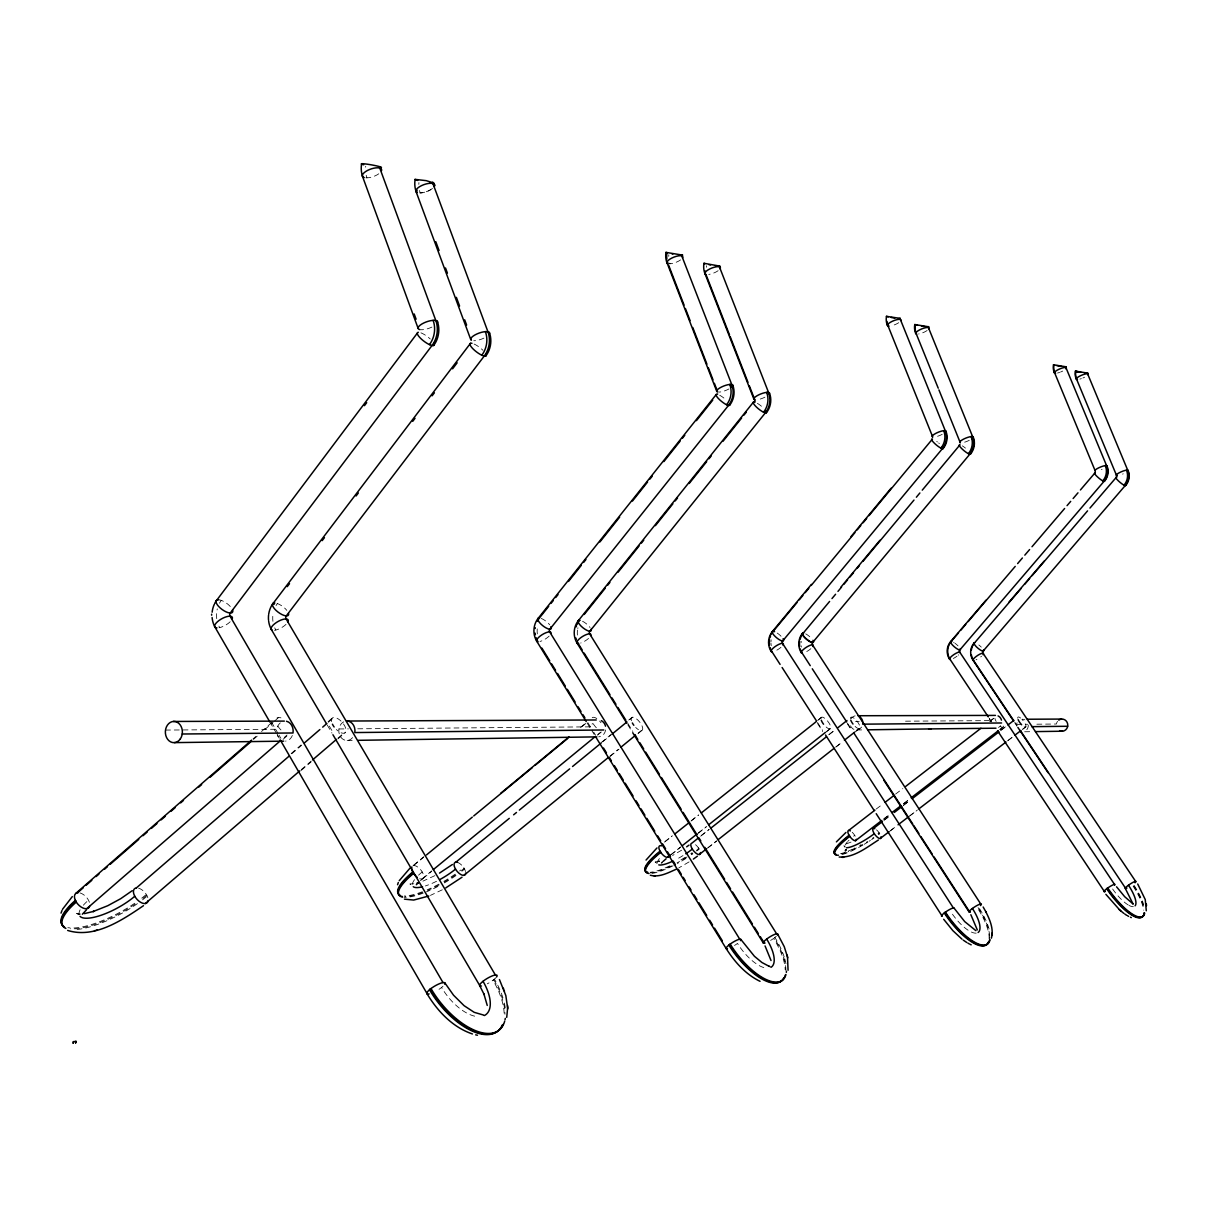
<?xml version="1.0" encoding="UTF-8"?>
<svg xmlns="http://www.w3.org/2000/svg" width="1207" height="1207" viewBox="0 0 1207 1207"><rect width="100%" height="100%" fill="white"/><g stroke="black" fill="none" stroke-linecap="round" stroke-linejoin="round"><path stroke-width="0.75" stroke-dasharray="5 3.75" d="M253.063 738.865L255.884 736.421M261.497 731.517L271.334 722.948M253.44 739.453L257.649 735.787M264.65 729.677L273.069 722.359M274.472 721.137L278.666 717.471M284.249 737.447L287.055 735.003M283.041 739.363L288.745 734.429M291.159 753.53L301.101 744.945M328.078 721.665L332.332 717.984M291.777 753.802L301.614 745.322M328.319 722.284L333.932 717.426M301.252 769.613L311.134 761.134M337.915 738.126L343.557 733.283M301.192 770.443L311.119 761.934M338.051 738.805L345.142 732.724M420.443 880.703L422.737 878.741M413.79 864.966L423.929 856.593M580.612 727.308L586.406 722.525M413.609 865.57L423.627 857.302M581.985 726.644L586.255 723.114M421.786 879.088L431.85 870.82M597.797 734.49L600.648 732.151M423.053 878.47L431.744 871.348M597.465 735.199L601.78 731.653M601.312 742.516L611.406 734.233M628.711 720.051L631.593 717.697M602.61 741.867L611.195 734.822M629.813 719.568L632.679 717.23M504.134 1013.156A58.509 28.968 51.8 0 0 492.999 980.28L494.448 979.118A58.524 28.938 51.8 0 1 503.892 1001.146M609.656 756.412L618.271 749.381M638.367 732.966L641.234 730.627M610.244 756.306L618.995 749.17M637.945 733.705L642.32 730.144M665.042 841.52L672.329 835.727M691.294 820.654L698.581 814.861M664.529 842.154L671.892 836.3M691.038 821.107L698.385 815.253M817.637 720.534L821.967 717.094M818.24 719.825L821.167 717.501M670.473 855.009L680.808 846.831M698.506 832.83L705.899 826.991M826.886 731.231L829.782 728.937M826.176 732.015L830.582 728.515M671.379 854.511L680.235 847.495M697.948 833.494L706.789 826.493M701.327 835.47L708.645 829.692M828.636 734.822L834.49 730.19M700.663 836.21L709.354 829.33M829.435 734.399L835.289 729.782M707.981 847.676L716.702 840.796M835.606 747.133L841.475 742.516M856.125 730.974L859.052 728.666M707.528 848.219L716.415 841.219M836.195 746.877L842.094 742.214M855.386 731.744L859.822 728.259M785.893 970.564A49.306 20.353 52.9 0 0 774.26 937.945L774.879 937.447A49.261 20.323 52.9 0 1 784.354 957.392M876.252 809.007L882.272 804.481M895.579 794.07L902.821 788.624M989.71 721.484L994.1 718.105M990.525 720.76L993.497 718.482M883.237 819.312L889.091 814.816M903.726 803.545L909.671 798.959M999.698 729.647L1002.64 727.383M1000.241 729.315L1003.213 727.006M884.625 819.809L890.479 815.283M903.681 805.114L909.535 800.603M884.203 818.678L888.639 815.268M903.439 803.907L909.354 799.351M1001.388 729.918L1005.869 726.478M883.946 820.413L889.876 815.841M903.243 805.552L909.188 800.98M1000.543 730.673L1006.487 726.101M890.615 830.552L896.575 825.98M909.972 815.691L917.411 809.988M1007.468 740.887L1011.934 737.462M1022.359 729.466L1025.331 727.187M1008.237 740.389L1012.643 736.994M1022.948 729.073L1025.89 726.81M889.77 831.261L895.73 826.704M909.127 816.43L916.581 810.727M681.638 850.196L672.525 855.491M689.091 861.904L678.832 867.878M442.32 889.785L430.431 895.383M434.912 875.633L422.903 881.14M851.056 842.079L844.583 844.553M659.475 861.104C655.371 861.285 655.552 862.96 655.205 862.039L656.336 861.934L655.069 861.979M413.82 883.78L409.867 883.962L412.266 885.41M79.179 914.091L80.643 914.046M856.623 729.979L864.061 729.873M347.163 740.479L354.617 740.374M1024.668 731.774L1031.879 731.668M338.941 728.953L348.355 728.877M357.755 728.802L591.204 726.84A8.449 7.333 89.9 0 1 592.501 723.4M1016.626 724.381L1027.67 724.275M1036.858 724.2L1056.427 724.019A6.08 5.718 87.8 0 1 1057.694 721.183M855.552 721.514L859.248 721.484M905.537 721.183L989.861 720.624A6.412 5.96 88.5 0 1 990.902 718.014M165.51 730.069L276.871 729.254A10.048 8.238 -89.6 0 1 280.326 722.827M78.485 913.955L77.52 913.835L78.953 914.619M655.205 862.039L656.94 863.307M843.829 845.775L845.111 847.178M878.651 834.625A35.591 7.574 -32.7 0 0 879.752 833.796L879.073 832.739A35.591 7.589 -32.7 0 1 877.972 833.569M1015.087 722.691L1017.154 725.814M1014.725 722.706L1016.807 725.829M989.318 718.421L991.385 721.53M989.197 718.829L991.279 721.967M696.771 851.026A40.359 9.686 -31.9 0 0 699.23 849.14L698.491 847.933A40.359 9.701 -31.9 0 1 696.032 849.834M847.752 723.597L851.81 729.858M847.223 723.657L851.297 729.948M817.471 722.45L822.525 730.295M817.637 723.642L822.691 731.487M461.859 871.243A46.817 12.764 -30.6 0 0 464.589 869.085L463.775 867.697A46.817 12.794 -30.6 0 1 459.626 870.941M627.851 723.446L632.83 731.442M627.761 724.728L631.744 731.14M587.839 722.616L592.728 730.537M593.708 732.136L595.654 735.304M587.236 723.174L594.161 734.414M142.547 899.849A56.201 17.441 -28.4 0 0 147.209 896.047L146.319 894.417A56.201 17.471 -28.4 0 1 139.982 899.487M329.33 726.131L333.132 732.634M327.263 725.045L331.985 733.117M271.484 722.103L278.063 733.479M278.998 735.093L280.884 738.352M269.84 721.922L276.433 733.328M277.384 734.957L279.27 738.216M292.35 735.47A10.048 8.238 -89.6 0 1 285.531 741.128M278.138 736.768A10.048 8.238 -89.6 0 1 277.172 734.429M352.595 737.628A9.731 8.087 -89.7 0 1 339.469 734.656A9.731 8.087 -89.7 0 1 346.575 721.032M605.627 729.963A8.449 7.333 89.9 0 1 598.702 736.843M861.587 727.082A7.121 6.473 89.2 0 1 850.12 724.713M851.131 718.648A7.121 6.473 89.2 0 1 856.08 715.736M1000.528 725.603A6.412 5.96 88.5 0 1 998.521 727.459M1016.55 726.01A6.291 5.869 88.2 0 1 1017.109 722.812M1024.909 719.855A6.291 5.869 88.2 0 0 1021.922 719.266A6.307 1.916 52.2 0 1 1025.965 725.89A6.307 1.916 52.2 0 1 1023.068 726.086M1028.258 725.06A6.291 5.869 88.2 0 1 1024.366 731.472M493.754 979.692A58.585 28.983 51.8 0 1 504.948 1014.272M496.002 977.64A10.124 2.384 -30.9 0 1 487.281 983.826M474.668 1016.173A38.202 18.89 51.8 0 1 441.596 987.462M442.984 986.255A10.456 2.52 -30.6 0 1 436.104 991.083M504.36 1003.032A58.524 28.938 51.8 0 1 505.507 1010.289M146.801 895.232A56.261 17.471 -28.4 0 1 142.124 899.049M135.199 904.073A56.261 17.471 -28.4 0 1 70.519 928.787M137.417 903.636A56.201 17.441 -28.4 0 1 73.567 929.677M138.609 888.186A9.415 5.22 48.1 0 1 148.129 899.004M79.058 914.378A36.678 11.391 -28.4 0 1 80.13 909.791M83.358 905.22A36.678 11.391 -28.4 0 1 88.473 900.166M80.009 892.924A9.686 5.507 47.4 0 1 89.801 904.043M134.716 903.258A56.201 17.471 -28.4 0 1 71.349 928.002M70.112 927.927A56.201 17.471 -28.4 0 1 67.833 927.64M331.548 721.59A9.762 4.602 48.6 0 1 338.594 719.131A9.762 4.602 48.6 0 1 345.956 731.276A9.762 4.602 48.6 0 1 336.361 729.541M280.944 729.933A10.048 4.858 48.2 0 1 276.946 724.456M276.961 718.044A10.048 4.858 48.2 0 1 280.959 717.878M474.14 344.055A10.033 2.731 37.4 0 1 482.951 350.286M277.172 603.47A9.701 3.651 36.5 0 1 286.828 610.365M419.493 190.495A21.605 17.849 -76.8 0 0 420.247 192.954A9.852 3.742 -19.8 0 0 432.378 188.548M418.829 184.384A21.605 17.849 -76.8 0 1 418.935 182.589M432.498 188.443A9.852 3.742 -19.7 0 1 419.342 192.954M275.845 630.039A20.972 17.17 -87.1 0 1 274.728 627.851M272.933 621.318A20.972 17.17 -87.1 0 1 273.295 612.688M276.041 605.597A20.972 17.17 -87.1 0 1 277.414 603.56M286.014 624.366A9.716 3.546 -29.6 0 1 274.457 630.295M483.901 338.126A9.973 3.274 -19.9 0 1 473.793 340.751M420.956 332.845A10.365 2.882 37.1 0 1 430.235 338.956M218.633 599.773A10.003 3.847 36 0 1 231.035 607.393M366.958 177.836A22.239 18.18 -77 0 1 366.204 175.317M365.615 167.185A22.239 18.18 -77 0 1 365.721 166.264M378.772 173.808A10.154 3.968 -19.4 0 1 364.861 177.716M219.704 627.61A21.56 17.471 -87.1 0 1 218.92 626.131M216.732 618.648A21.56 17.471 -87.1 0 1 217.305 608.901M219.493 603.213A21.56 17.471 -87.1 0 1 221.303 600.377M230.175 621.771A10.018 3.742 -29.2 0 1 218.95 627.776M431.895 327.097A10.275 3.455 -19.5 0 1 420.624 329.722M719.719 395.277A8.6 2.052 38.7 0 1 725.86 399.728M541.189 618.437A8.358 2.761 38.4 0 1 549.743 624.819M670.036 263.79A18.663 16.144 -75.3 0 1 669.779 263.096M668.738 256.367A18.663 16.144 -75.3 0 1 668.814 254.813M680.597 259.897A8.509 2.806 -21.4 0 1 669.327 263.805M537.341 633.901A18.18 15.616 -87.1 0 1 537.643 626.418M549.155 636.089A8.358 2.686 -31.5 0 1 540.012 641.475M728.968 388.941A8.6 2.429 -21.3 0 1 719.01 392.094M734.505 945.473A8.66 1.78 -32 0 0 737.492 943.406A32.151 13.277 52.9 0 0 765.223 967.939M776.312 936.194A8.449 1.69 -32.2 0 1 774.26 937.945M770.594 940.419A8.449 1.69 -32.2 0 0 773.596 938.427A49.246 20.338 52.9 0 1 785.199 969.779M784.822 958.946A49.261 20.323 52.9 0 1 786.119 964.815M464.212 868.391A46.862 12.794 -30.6 0 1 461.481 870.549M455.582 874.864A46.862 12.794 -30.6 0 1 444.267 882.061M439.212 884.882A46.862 12.794 -30.6 0 1 427.55 890.525M422.767 892.456A46.862 12.794 -30.6 0 1 404.783 896.665M455.974 875.558A46.817 12.764 -30.6 0 1 442.984 883.705M437.945 886.451A46.817 12.764 -30.6 0 1 426.358 891.882M423.189 893.135A46.817 12.764 -30.6 0 1 404.315 897.314M457.544 862.371A7.981 3.772 50.7 0 1 465.54 871.575M413.035 865.706A8.177 3.953 50.4 0 1 422.631 872.676A8.177 3.953 50.4 0 1 419.689 878.756M436.542 881.276A30.552 8.343 -30.6 0 1 425.347 885.953M412.341 884.143A30.552 8.343 -30.6 0 1 414.846 879.254M418.542 875.196A30.552 8.343 -30.6 0 1 422.224 871.937M455.16 874.17A46.817 12.794 -30.6 0 1 443.859 881.351M438.82 884.173A46.817 12.794 -30.6 0 1 427.157 889.815M422.39 891.747A46.817 12.794 -30.6 0 1 404.405 895.941M631.412 720.745A8.238 3.289 50.7 0 1 636.195 718.663A8.238 3.289 50.7 0 1 642.743 728.922A8.238 3.289 50.7 0 1 635.697 727.459M596.333 727.73A8.434 3.455 50.5 0 1 592.909 723.114M592.215 717.727A8.434 3.455 50.5 0 1 600.995 722.706M757.377 403.349A8.389 1.946 38.9 0 1 762.658 407.287M582.559 621.273A8.162 2.625 38.6 0 1 590.057 627.519M706.563 267.26A18.226 15.857 -75 0 1 706.638 265.751M718.135 270.7A8.313 2.67 -21.6 0 1 708.75 274.427M577.399 635.078A17.758 15.359 -87.1 0 1 577.64 629.224M577.791 628.5A17.758 15.359 -87.1 0 1 577.957 627.791M588.563 638.397A8.162 2.565 -31.8 0 1 580.688 643.044M764.906 397.194A8.389 2.323 -21.5 0 1 757.181 399.743M978.062 907.604A42.622 15.057 53.3 0 1 989.725 936.496M989.74 937.462A42.622 15.057 53.3 0 1 989.71 938.382M989.106 938.774A42.577 15.042 53.3 0 0 977.474 908.026A7.287 1.267 -32.9 0 1 976.191 908.916M976.207 933.132A27.791 9.822 53.3 0 1 951.735 913.156M979.541 908.645A42.577 15.027 53.3 0 1 989.74 931.774M698.868 848.536A40.389 9.701 -31.9 0 1 696.424 850.422M692.531 853.258A40.389 9.701 -31.9 0 1 691.173 854.194M687.039 856.94A40.389 9.701 -31.9 0 1 677.067 862.884M671.394 865.826A40.389 9.701 -31.9 0 1 649.985 872.933M692.878 853.847A40.359 9.686 -31.9 0 1 691.536 854.782M685.998 858.433A40.359 9.686 -31.9 0 1 677.429 863.473M673.174 865.721A40.359 9.686 -31.9 0 1 650.392 873.506M695.549 844.689A6.955 2.852 51.9 0 1 700.166 851.297M682.981 855.597A26.343 6.337 -31.9 0 1 675.829 859.656M657.212 862.975A26.343 6.337 -31.9 0 1 661.059 856.744M692.139 852.655A40.359 9.701 -31.9 0 1 690.796 853.59M685.259 857.226A40.359 9.701 -31.9 0 1 678.123 861.481M669.659 865.887A40.359 9.701 -31.9 0 1 650.407 872.254M850.377 718.527A7.136 2.474 51.7 0 1 855.25 719.266A7.136 2.474 51.7 0 1 860.018 727.625A7.136 2.474 51.7 0 1 854.601 725.92M820.926 718.587A7.287 2.565 51.6 0 1 825.98 719.342A7.287 2.565 51.6 0 1 830.808 727.866A7.287 2.565 51.6 0 1 825.196 726.131M962.326 445.866A7.242 1.463 39.7 0 1 965.479 448.114M805.703 633.856A7.061 1.976 39.8 0 1 811.481 638.412M927.127 330.507A7.212 1.992 -22.5 0 1 918.587 333.992M801.357 647.088A15.389 13.85 -87.2 0 1 801.176 645.82M801.131 642.637A15.389 13.85 -87.2 0 1 801.267 641.37M810.878 648.687A7.061 1.931 -32.9 0 1 803.711 652.851M969.281 440.314A7.272 1.72 -22.2 0 1 964.121 442.335M777.187 633.056A7.212 2.067 39.6 0 1 781.578 636.813M898.717 322.707A7.363 2.067 -22.4 0 1 891.369 325.799M771.258 645.67A15.706 14.062 -87.2 0 1 770.971 643.075M770.971 641.777A15.706 14.062 -87.2 0 1 771.167 639.831M780.959 647.314A7.212 2.007 -32.8 0 1 775.603 650.784M942.184 434.354A7.423 1.795 -22.1 0 1 935.063 436.934M936.738 441.445A7.393 1.524 39.6 0 1 937.401 441.943M938.714 442.999A7.393 1.524 39.6 0 1 939.348 443.557M953.636 642.396A6.352 1.599 40.3 0 1 954.073 642.667M954.963 643.271A6.352 1.599 40.3 0 1 958.026 645.866M1062.688 371.077A6.503 1.599 -22.8 0 1 1060.515 372.058M1059.61 372.405A6.503 1.599 -22.8 0 1 1057.543 373.023M958.63 654.828A6.352 1.554 -33.5 0 1 958.252 655.16M956.985 656.186A6.352 1.554 -33.5 0 1 953.319 658.479M1102.082 469.327A6.548 1.373 -22.5 0 1 1101.403 469.629M1133.675 885.847A37.553 11.572 53.4 0 1 1143.708 907.061M1133.147 886.225A37.508 11.572 53.4 0 1 1143.663 910.153M1133.343 906.668A24.487 7.544 53.4 0 1 1129.103 905.461M1128.243 904.978A24.487 7.544 53.4 0 1 1112.628 889.001M1134.173 885.47A37.523 11.557 53.4 0 1 1143.663 904.662M879.42 833.268A35.622 7.589 -32.7 0 1 878.319 834.097M873.687 837.447A35.622 7.589 -32.7 0 1 872.495 838.277M867.561 841.505A35.622 7.589 -32.7 0 1 866.324 842.29M862.567 844.538A35.622 7.589 -32.7 0 1 860.063 845.956M856.397 847.948A35.622 7.589 -32.7 0 1 848.385 851.704M846.318 852.534A35.622 7.589 -32.7 0 1 840.147 854.39M874.019 837.975A35.591 7.574 -32.7 0 1 871.605 839.619M870.383 840.434A35.591 7.574 -32.7 0 1 869.146 841.234M867.908 842.033A35.591 7.574 -32.7 0 1 864.152 844.327M862.899 845.066A35.591 7.574 -32.7 0 1 840.51 854.903M876.508 829.858A6.156 2.218 52.5 0 1 880.325 834.867M852.172 832.272A6.261 2.308 52.4 0 1 855.854 837.537M844.93 846.922A23.235 4.949 -32.7 0 1 844.885 845.835M845.247 844.87A23.235 4.949 -32.7 0 1 847.555 841.747M848.234 841.023A23.235 4.949 -32.7 0 1 848.974 840.268M853.636 836.195A23.235 4.949 -32.7 0 1 854.707 835.35M860.983 844.719A35.591 7.589 -32.7 0 1 859.731 845.413M854.858 848.008A35.591 7.589 -32.7 0 1 853.681 848.596M852.504 849.17A35.591 7.589 -32.7 0 1 848.068 851.161M845.006 852.338A35.591 7.589 -32.7 0 1 840.6 853.681M1017.727 718.24A6.307 1.916 52.2 0 1 1020.624 718.059M1003.304 726.056A6.412 1.992 52.1 0 1 1000.301 726.267M996.182 721.424A6.412 1.992 52.1 0 1 994.885 718.286M978.832 644.976A6.246 1.539 40.4 0 1 980.491 646.364M980.884 646.726A6.246 1.539 40.4 0 1 981.276 647.118M1084.595 377.203A6.382 1.539 -23 0 1 1082.92 378.002M1081.381 378.606A6.382 1.539 -23 0 1 1079.888 379.089M981.517 656.246A6.246 1.509 -33.6 0 1 980.703 656.925M976.931 659.354A6.246 1.509 -33.6 0 1 976.025 659.807M1123.234 473.823A6.427 1.328 -22.6 0 1 1122.555 474.11M659.384 861.149L657.513 861.647L659.384 861.149M79.058 914.106L76.69 913.443L79.058 914.106"/><path stroke-width="1.5" d="M991.369 938.186C993.98 928.998 989.785 919.568 985.681 911.481M507.679 1007.423L506.729 1017.38M211.632 615.193L211.632 614.182M992.063 935.138L992.139 934.143M992.154 933.886L992.214 932.905M915.675 333.464A15.782 14.243 -72.8 0 1 914.755 324.547L928.922 326.825L927.685 326.856M75.634 1042.622L75.966 1041.249L75.754 1042.652M75.754 1041.928L75.709 1042.939M73.205 1043.27L73.461 1041.581L73.28 1043.301M788.065 970.262L787.492 956.668M1146.288 910.787L1145.262 899.592L1137.703 883.977M397.556 884.716L398.325 882.483M61.029 913.111L62.025 910.425M667.003 262.93A18.709 16.159 -75.3 0 1 665.977 252.384L682.709 255.13L678.636 254.933M62.492 909.309L72.314 896.59M646.047 860.048L656.985 847.933M399.245 880.672L409.958 868.195M846.288 849.456L845.353 850.965L845.76 849.698M216.068 601.101L417.305 333.162M364.454 405.658L366.702 402.67M273.235 603.244L470.489 343.301M287.251 586.647L289.514 583.675M322.194 540.63L324.442 537.658M356.08 495.986L358.343 492.999M412.749 421.318L415.027 418.316M432.106 395.821L434.384 392.818M452.595 368.814L457.151 362.809M538.231 618.256L716.339 394.387M548.702 606.306L539.393 618.014A8.358 2.761 38.4 0 0 539.423 622.42A8.358 2.761 38.4 0 0 548.023 628.817A8.358 2.761 38.4 0 0 550.935 626.629M551.026 603.379L553.349 600.467M555.688 597.54L558.011 594.613M568.482 581.457L581.276 565.374M583.6 562.447L585.923 559.52M599.894 541.973L619.659 517.124M632.453 501.056L647.571 482.046M649.894 479.119L652.233 476.207M663.865 461.587L680.144 441.113M682.468 438.186L684.791 435.274M696.424 420.655L712.718 400.181M836.391 841.883L845.941 832.438M753.455 402.097L578.44 620.549M584.218 614.469L605.22 588.247M607.559 585.335L609.897 582.423M618.059 572.224L639.076 546.017M641.4 543.105L643.738 540.193M655.386 525.649L672.872 503.817M675.211 500.92L677.534 498.008M689.197 483.464L706.668 461.647M709.007 458.735L711.33 455.824M722.978 441.294L741.611 418.029M743.95 415.117L746.273 412.221M772.389 631.533L811.421 584.399M850.995 536.602L891.083 488.201M796.937 602.655L773.219 631.306A16.234 14.514 -86.9 0 0 772.088 632.89M799.306 599.788L802.866 595.504M805.235 592.637L808.796 588.337M811.164 585.47L854.873 532.694M857.242 529.843L860.772 525.573M863.141 522.737L866.671 518.452M869.025 515.615L932.438 439.046A7.393 1.524 39.6 0 0 933.614 442.441A7.393 1.524 39.6 0 0 941.053 448.204A7.393 1.524 39.6 0 0 942.426 446.801M887.386 325.437A16.113 14.469 -73.1 0 1 886.451 316.34L900.256 318.392A1.856 1.66 -73.1 0 0 900.362 319.433L945.247 430.658A16.672 15.178 -77.1 0 1 942.365 448.702L782.619 641.038A1.81 1.614 -87.2 0 0 782.483 643.316L953.379 907.951M840.962 587.085L879.918 540.283M803.319 633.011L829.601 601.433M831.985 598.566L835.576 594.266M837.96 591.385L841.551 587.085M843.934 584.218L847.525 579.918M849.909 577.037L853.5 572.737M857.061 568.452L859.444 565.6M863.005 561.315L913.986 500.06M916.354 497.224L919.885 492.969M922.254 490.148L960.003 444.78A7.242 1.463 39.7 0 0 964.287 450.905A7.242 1.463 39.7 0 0 970.247 453.093M980.718 903.952L812.462 644.794A1.765 1.584 -87.2 0 1 812.583 642.546L969.779 454.239A16.325 14.937 -76.8 0 0 972.601 436.587L928.424 327.595A1.81 1.629 -72.8 0 1 928.319 326.569M958.494 632.906L951.222 641.415A14.303 13.171 -86.9 0 0 949.592 643.814M960.908 630.069L965.751 624.381M968.18 621.545L1015.223 566.4M1017.622 563.594L1022.404 557.966M1024.803 555.16L1029.601 549.547M1032 546.741L1064.619 508.494M1067.048 505.642L1070.7 501.373M1073.129 498.521L1077.987 492.818M1080.416 489.967L1095.021 472.857A1.629 1.524 -74.7 0 0 1095.368 472.209M82.348 914.227L86.436 909.867M950.618 641.626L985.968 600.211M1008.886 602.293L1044.146 561.134M973.611 644.116A14.046 12.99 -86.9 0 1 974.637 642.758L1021.167 588.397M1024.803 584.158L1029.646 578.5M1032.076 575.664L1087.567 510.863M1089.966 508.072L1116.324 477.293A1.599 1.494 -74.2 0 0 1116.596 475.573L1076.689 379.436A14.348 13.292 -69.8 0 1 1076.282 378.349M416.355 884.716L418.316 882.664M661.542 862.96L662.356 862.16M663.216 861.33L666.113 858.781M75.754 893.436L251.66 740.102M77.61 892.697L83.298 887.749M86.135 885.259L91.823 880.31M96.092 876.584L98.929 874.109M104.617 869.161L107.453 866.686M110.305 864.197L138.73 839.423M142.999 835.712L147.194 832.061M151.373 828.409L156.955 823.536M161.15 819.885L165.329 816.249M170.911 811.376L175.106 807.724M180.688 802.866L183.479 800.422M198.838 787.039L201.629 784.61M210.003 777.308L250.649 741.898M86.708 908.72L280.024 741.098M136.331 887.96L288.971 756.231M304.436 742.893L319.885 729.556M322.691 727.127L326.916 723.491M145.293 903.545L299.849 770.82M312.538 759.927L336.512 739.348M504.692 1021.182A58.524 28.938 51.8 0 1 473.823 1029.933A58.524 28.938 51.8 0 1 430.99 988.548L429.511 989.74A58.509 28.968 51.8 0 0 499.683 1029.269M500.784 793.21L568.995 736.904M426.493 854.933L472.299 817.139M473.717 815.962L532.212 767.712M535.048 765.359L567.758 738.367M433.283 869.644L594.945 736.828M455.854 862.16L509.279 818.361M513.609 814.816L516.49 812.462M519.357 810.093L569.674 768.859M572.54 766.505L601.177 743.044M612.628 733.645L626.946 721.922M463.91 875.362L608.222 757.574M621.137 747.027L635.501 735.304M674.834 833.962L688.081 823.446M701.342 812.914L816.188 721.68M667.516 857.347L670.473 855.009M682.287 845.669L697.043 833.992M708.841 824.653L825.437 732.377M697.752 838.503L691.958 843.089A6.955 2.852 51.9 0 0 694.055 851.418A6.955 2.852 51.9 0 0 700.422 852.534M710.817 828.183L826.523 736.708M838.201 727.459L846.982 720.534M784.927 977.202A49.261 20.323 52.9 0 1 730.19 944.085L728.877 945.096A49.246 20.338 52.9 0 0 783.63 978.183M699.26 854.541L706.517 848.823M718.15 839.65L834.143 748.295M844.402 740.208L854.662 732.136M1054.345 372.797A14.167 13.081 -70.4 0 1 1053.485 364.786L1066.249 366.837L1064.061 366.732M848.687 830.431L874.969 810.123M885.199 802.233L893.965 795.458M905.778 786.33L980.944 728.274M855.431 840.736L881.774 820.443M892.018 812.552L900.799 805.793M911.164 797.812L998.234 730.778M873.536 828.424L882.453 821.56M894.342 812.417L901.765 806.698M912.16 798.702L999.049 731.819M1007.966 724.954L1013.91 720.383M880.19 838.533L889.121 831.683M898.053 824.834L908.479 816.837M918.904 808.841L1005.974 742.033M1014.906 735.184L1020.866 730.612M990.042 939.604A42.577 15.027 53.3 0 1 945.443 912.115L944.281 912.975A42.577 15.042 53.3 0 0 988.473 941.928M132.166 890.721L120.73 898.672L107.785 905.703L93.014 911.587L93.859 911.33L84.43 913.624M143.482 905.688C122.013 920.262 94.538 938.85 67.637 930.431M1144.704 913.126A37.523 11.557 53.4 0 1 1107.739 887.99L1106.698 888.759A37.508 11.572 53.4 0 0 1143.15 915.57M452.399 864.499L439.514 873.083M462.04 877.217L445.79 887.884M686.647 846.831L689.016 845.111M697.405 856.185L693.361 859.082M878.409 839.997C866.581 847.525 853.892 857.89 839.167 857.03M1076.237 378.998A13.911 12.885 -69.9 0 1 1075.392 371.137L1087.929 373.159L1084.701 372.903M675.935 869.357C668.044 872.827 659.158 877.685 650.317 875.241M428.802 896.016L413.699 900.06L404.466 899.155M94.433 930.748L95.489 930.446M96.424 930.175L97.405 929.888M417.471 882.966L418.407 882.709L417.2 883.041M720.066 266.144L703.907 263.277L704.858 263.745M73.446 1041.701L75.935 1041.369M433.886 182.996L426.222 180.658L414.906 179.36L417.713 180.462M841.943 857.377L843.708 857.317M654.103 875.965L655.356 875.95M867.697 729.813L931.019 728.907M358.343 740.313L596.816 736.874M1035.485 731.608L1062.507 731.216M174.457 742.622L283.66 741.158M603.772 729.979L354.828 732.558A9.731 8.087 -89.7 0 0 346.575 721.032L596.258 719.976M1031.819 726.659L1067.682 726.267M928.605 728.937L995.971 728.198M1001.584 722.978L862.718 724.17A7.121 6.473 89.2 0 0 858.916 716.324M182.227 734.007L293.029 732.981A10.048 8.238 -89.6 0 0 286.481 721.243M1027.338 719.236L1061.587 719.07M995.458 715.404L857.951 715.736M173.25 721.454L284.339 721.107M483.569 1015.057L474.2 1012.326L464.076 1005.672L453.545 995.217L444.855 982.89M719.131 266.144L715.464 265.751M898.732 318.618L900.256 318.392M430.371 182.755L431.155 182.83M924.306 326.463L921.469 326.026M1061.179 366.34L1056.759 365.585M894.84 318.105L891.204 317.486M1080.989 372.344L1075.422 371.168M672.027 253.877L672.872 254.043M710.561 264.982L708.962 264.68M475.664 1034.852L477.474 1035.229M917.456 325.286L914.755 324.547M888.231 316.883L886.451 316.34M1054.48 365.118L1053.515 364.816M768.919 966.264L769.885 966.52M667.396 252.882L665.977 252.384M472.435 1033.961C452.61 1027.293 437.372 1011.028 426.856 993.467M769.085 966.294L761.934 962.507L754.42 956.276L740.902 939.484M1130.461 917.245L1131.306 917.592M970.066 944.296L971.197 944.84M760.048 981.321C745.67 974.396 734.686 961.949 726.237 948.672L596.137 737.613M1127.73 915.902L1128.62 916.385M967.969 943.195L969.085 943.783M975.859 930.627L964.725 921.62L953.952 907.981M1126.795 915.374L1124.879 914.121M966.807 942.516L963.216 940.102M1132.951 903.847L1124.652 896.665L1116.55 886.798M1123.868 913.397L1120.217 910.425M961.994 939.152L952.866 930.657L943.678 919.266M1105.868 894.312L1119.689 909.957M1119.191 909.52L1120.76 910.893M1135.576 881.291L982.951 653.153A1.554 1.448 -87.2 0 1 983.056 651.177L1125.15 485.652A14.378 13.488 -74.2 0 0 1127.685 470.127L1087.628 373.868A1.599 1.479 -69.8 0 1 1087.522 372.963M835.697 854.028A35.591 7.589 -32.7 0 1 849.064 835.259L849.758 836.345A35.591 7.574 -32.7 0 0 835.983 854.978M972.48 658.509A14.046 12.99 -86.9 0 0 973.581 660.501L1013.005 719.583M1020.277 730.476L1125.724 888.488M1013.684 721.137L973.008 660.184A13.609 12.598 -87.2 0 1 974.034 642.999M1017.863 727.399L1048.098 772.721M1114.483 884.369L959.656 652.021A1.584 1.463 -87.2 0 1 959.776 650L1103.983 481.382A14.635 13.684 -74.7 0 0 1106.547 465.555L1065.917 367.562A1.629 1.494 -70.3 0 1 1065.811 366.641M988.292 716.883L950.15 659.49A14.303 13.171 -86.9 0 1 949.562 658.509M997.57 730.838L1104.48 891.701M801.192 651.448A15.917 14.288 -86.9 0 0 802.142 653.123L810.244 665.66M812.266 668.784L846.741 722.027M853.832 732.996L912.748 824.004M913.759 825.573L918.859 833.433M920.896 836.587L932.091 853.892M934.127 857.03L969.779 912.1M883.931 780.371L969.1 911.949M646.167 871.695A40.359 9.701 -31.9 0 1 660.033 851.176L660.787 852.398A40.359 9.686 -31.9 0 0 647.359 873.114M771.047 650.12A16.234 14.514 -86.9 0 0 772.012 651.825L780.084 664.378M782.106 667.516L816.46 720.881M825.558 735.003L874.185 810.531M876.207 813.684L942.245 916.264A7.438 1.313 -32.8 0 1 946.288 911.526A7.438 1.313 -32.8 0 1 954.103 908.222M1125.316 888.443L1133.086 904.028M776.614 933.811L589.65 633.856A2.037 1.765 -87.1 0 1 589.816 631.276L765.329 412.9A18.89 16.687 -78.5 0 0 768.542 392.441L719.417 266.822A2.097 1.826 -75 0 1 719.297 265.646M582.151 649.879L578.183 643.482A18.346 15.857 -86.9 0 1 577.821 642.848M584.143 653.078L609.973 694.659M611.964 697.857L615.932 704.254M617.924 707.453L625.875 720.247M634.807 734.641L637.794 739.438M639.77 742.622L643.708 748.974M645.67 752.142L659.46 774.336M661.436 777.504L681.125 809.203M683.102 812.386L696.877 834.58M698.853 837.749L700.814 840.917M704.797 847.314L724.653 879.269M726.629 882.468L730.597 888.85M732.589 892.048L752.444 924.019M754.42 927.202L758.388 933.599M760.38 936.798L764.348 943.18M626.765 723.129L577.037 643.044A17.788 15.389 -87.1 0 1 578.379 620.594M632.74 732.74L763.352 943.059M399.879 895.066A46.817 12.794 -30.6 0 1 412.749 871.997L413.579 873.415A46.817 12.764 -30.6 0 0 402.67 897.118M739.77 939.197L549.653 631.895A2.082 1.795 -87.1 0 1 549.819 629.239L728.47 405.446A19.357 16.989 -78.8 0 0 731.729 384.475L681.774 255.884A2.142 1.856 -75.3 0 1 681.668 254.677M541.898 648.099L549.728 660.787M551.674 663.956L555.582 670.292M557.543 673.461L565.359 686.149M567.32 689.318L575.135 702.006M578.062 706.759L581.005 711.511M582.951 714.695L584.912 717.863M603.515 748.038L606.472 752.836M609.429 757.634L611.391 760.832M614.348 765.63L617.305 770.413M619.282 773.612L623.219 780.009M625.196 783.207L633.087 796.001M636.044 800.799L638.986 805.597M640.962 808.796L644.9 815.178M646.877 818.376L654.767 831.17M657.724 835.968L660.682 840.766M662.643 843.965L665.585 848.732M667.546 851.901L670.473 856.668M673.415 861.436L675.377 864.604M678.319 869.372L681.246 874.14M683.207 877.323L685.169 880.491M689.091 886.843L691.038 890.027M693.98 894.794L696.922 899.562M698.883 902.73L706.714 915.434M709.656 920.202L712.583 924.969M714.544 928.153L722.374 940.857M536.783 641.309L586.24 721.575M777.58 933.946L784.248 946.665L787.749 957.785M495.368 974.969L286.104 618.95A2.414 1.976 -87.1 0 1 286.285 615.902L484.233 356.065A22.435 18.829 -79.9 0 0 487.93 331.744L432.906 183.539A2.489 2.052 -76.8 0 1 432.785 182.136M63.503 925.965A56.201 17.471 -28.4 0 1 75.362 900.392L76.282 902.082A56.201 17.441 -28.4 0 0 65.902 928.455M326.312 723.431L271.545 629.828A21.017 17.2 -87.1 0 1 268.648 621.122M332.936 734.731L479.933 985.893M443.029 982.619L230.054 616.204A2.474 2.007 -87.1 0 1 230.235 613.065L432.015 345.504A23.084 19.191 -80.1 0 0 435.787 320.459L379.783 168.09A2.55 2.082 -77 0 1 379.662 166.657M269.84 721.922L215.133 627.384A21.605 17.486 -87.1 0 1 212.1 617.546M280.205 739.846L427.203 993.874M970.85 914.71L977.293 929.903M983.162 907L985.953 911.979M479.752 985.757L484.233 994.689L483.916 993.964L487.236 1005.431M765.057 945.926L771.032 960.531M499.442 979.556L505.824 995.519L507.74 1008.886M938.231 388.186L916.324 333.992A16.295 14.695 -72.8 0 1 915.887 332.77M938.925 389.891L960.319 442.833A7.272 1.72 -22.2 0 1 962.598 439.65A7.272 1.72 -22.2 0 1 971.258 436.557A7.272 1.72 -22.2 0 1 971.967 438.669M932.755 437.055L888.08 325.996A16.626 14.937 -73.1 0 1 886.949 321.409M705.914 274.381L729.556 335.033M730.235 336.768L747.963 382.272M749.321 385.772L754.782 399.773A2.097 1.856 -78.5 0 1 754.435 402.037M704.858 273.325L753.802 398.883M668.693 265.374L684.067 305.069M685.41 308.524L690.087 320.609M692.758 327.504L706.925 364.122M708.283 367.607L713.005 379.813M714.363 383.298L717.727 392.003A8.6 2.429 -21.3 0 1 719.583 388.066A8.6 2.429 -21.3 0 1 729.948 384.414A8.6 2.429 -21.3 0 1 731.668 387.1M666.913 262.538L716.671 391.083M435.802 241.717L439.046 250.483M445.504 267.954L447.42 273.144M456.382 297.36L459.58 306.02M464.695 319.855L466.611 325.045M415.962 191.31L470.715 339.454M414.197 313.971L416.098 319.191M362.402 176.116L418.135 328.41M503.349 988.171L503.666 989.046M504.134 990.298L504.481 991.234M787.115 955.084L787.371 956.155M1146.273 903.726L1146.544 905.703M507.604 1005.567L507.664 1006.985M601.327 720.654A8.449 7.333 89.9 0 1 605.507 726.207M998.068 715.917A6.412 5.96 88.5 0 1 1001.463 720.126M1058.795 720.126A6.08 5.718 87.8 0 1 1066.113 720.881A6.08 5.718 87.8 0 1 1066.716 728.681A6.08 5.718 87.8 0 1 1059.61 730.627M1021.348 731.714A6.291 5.869 88.2 0 1 1019.885 731.201M503.093 1024.396A58.585 28.983 51.8 0 1 471.364 1029.767A58.585 28.983 51.8 0 1 430.22 989.152M502.323 1024.924A58.509 28.968 51.8 0 1 500.452 1028.289M429.149 993.919A10.456 2.52 -30.6 0 1 433.735 986.677A10.456 2.52 -30.6 0 1 444.734 984.203M481.457 986.013A10.124 2.384 -30.8 0 1 487.16 978.455A10.124 2.384 -30.8 0 1 496.56 976.976M483.026 981.291A38.202 18.89 51.8 0 1 484.354 1015.555M505.295 1018.346A58.524 28.938 51.8 0 1 505.024 1019.809M64.62 927.263A56.261 17.471 -28.4 0 1 75.785 901.237M89.62 906.351A9.686 5.507 47.4 0 1 77.595 903.877A9.686 5.507 47.4 0 1 78.123 892.667M134.777 896.258A36.678 11.391 -28.4 0 1 103.048 914.559A36.678 11.391 -28.4 0 1 80.039 916.354M148.129 900.724A9.415 5.22 48.1 0 1 137.145 899.487A9.415 5.22 48.1 0 1 136.195 887.975M334.128 726.976A9.762 4.602 48.6 0 1 332.453 724.215M485.787 353.802A10.033 2.731 37.4 0 1 482.031 355.311A10.033 2.731 37.4 0 1 471.741 347.48A10.033 2.731 37.4 0 1 471.967 343.301M288.594 613.578A9.701 3.636 36.4 0 1 277.942 612.024A9.701 3.636 36.4 0 1 274.864 602.972M416.189 191.792A21.666 17.879 -76.8 0 1 415.087 179.617M417.124 191.023A22.345 18.452 -76.8 0 1 416.898 190.163M417.2 192.532A9.852 3.742 -19.7 0 1 423.582 184.746A9.852 3.742 -19.7 0 1 434.505 185.999M432.921 183.524A9.852 3.742 -19.8 0 1 434.203 186.602M273.929 604.39A21.681 17.698 -86.8 0 1 274.396 603.681M268.542 620.262A21.017 17.2 -87.1 0 1 268.588 615.042M268.693 614.182A21.017 17.2 -87.1 0 1 273.129 603.319M272.284 630.205A9.716 3.546 -29.6 0 1 278.545 621.213A9.716 3.546 -29.6 0 1 287.945 621.861M471.349 340.238A9.973 3.274 -19.9 0 1 479.239 333.026A9.973 3.274 -19.9 0 1 489.408 333.856M489.363 332.468A21.696 18.241 -79.8 0 1 485.787 356.02M485.38 331.623A21.741 18.241 -79.9 0 1 481.819 355.205M232.574 610.003A10.003 3.847 35.9 0 1 227.806 612.553A10.003 3.847 35.9 0 1 217.411 604.933A10.003 3.847 35.9 0 1 218.618 599.773M433.766 343.21A10.365 2.882 37.1 0 1 424.909 341.928A10.365 2.882 37.1 0 1 418.361 332.302M363.699 164.801A10.244 0.785 10.1 0 1 369.402 164.514A10.244 0.785 10.1 0 1 380.959 167.592M361.542 164.092A22.284 18.211 -77 0 0 362.658 176.614A10.154 3.968 -19.4 0 1 371.635 168.769A10.154 3.968 -19.4 0 1 381.503 170.806M364.273 177.58A10.154 3.968 -19.4 0 1 362.96 176.931M212.145 612.19A21.605 17.486 -87.1 0 1 214.212 604.511M214.574 603.726A21.605 17.486 -87.1 0 1 216.777 600.12M216.973 627.927A10.018 3.742 -29.2 0 1 220.956 619.206A10.018 3.742 -29.2 0 1 232.287 618.753M419.915 329.617A10.275 3.455 -19.5 0 1 425.89 322.073A10.275 3.455 -19.5 0 1 437.341 322.888M437.326 321.228A22.33 18.588 -80 0 1 433.675 345.474M433.117 320.338A22.375 18.588 -80.1 0 1 429.466 344.614M729.571 404.209A8.6 2.052 38.8 0 1 721.53 401.418A8.6 2.052 38.8 0 1 717.38 394.342A2.158 1.886 -78.8 0 0 717.637 393.92M667.531 262.191A19.297 16.687 -75.3 0 0 668.029 263.639A8.509 2.806 -21.4 0 1 673.898 257.136A8.509 2.806 -21.4 0 1 682.543 257.981M666.883 259.128A19.297 16.687 -75.3 0 1 666.852 253.561M537.628 641.113A18.784 16.113 -86.8 0 1 537.266 640.449M536.647 639.091A18.784 16.113 -86.8 0 1 536.104 637.673M535.365 634.686A18.784 16.113 -86.8 0 1 535.154 633.162M535.184 628.5A18.784 16.113 -86.8 0 1 535.289 627.731M537.387 621.167A18.784 16.113 -86.8 0 1 537.749 620.504M538.141 619.855A18.784 16.113 -86.8 0 1 538.971 618.618M536.798 641.339A18.211 15.646 -87.1 0 1 538.156 618.316M537.99 641.747A8.358 2.686 -31.5 0 1 542.049 634.746A8.358 2.686 -31.5 0 1 550.995 633.479M732.724 385.063A18.724 16.445 -78.6 0 1 729.556 405.356M729.752 384.43A18.769 16.46 -78.8 0 1 726.584 404.752M727.489 948.762A8.66 1.78 -32 0 1 732.513 942.516A8.66 1.78 -32 0 1 740.464 940.63M784.701 976.87A49.306 20.353 52.9 0 1 729.511 944.598M785.335 975A49.306 20.353 52.9 0 1 785.048 975.965M765.057 943.029A8.449 1.69 -32.2 0 1 768.829 937.537A8.449 1.69 -32.2 0 1 777.429 934.882M766.671 939.076A32.151 13.277 52.9 0 1 770.956 967.335M786.451 971.228A49.261 20.323 52.9 0 1 786.345 972.359M785.953 974.471A49.261 20.323 52.9 0 1 785.319 976.342M402.233 896.439A46.862 12.794 -30.6 0 1 401.509 896.258M400.241 895.79A46.862 12.794 -30.6 0 1 413.141 872.706M417.109 877.248A8.177 3.953 50.4 0 1 411.859 866.928M455.522 869.115A30.552 8.343 -30.6 0 1 439.921 879.511M422.541 886.753A30.552 8.343 -30.6 0 1 413.262 886.707M465.706 873.023A7.981 3.772 50.7 0 1 460.591 874.396A7.981 3.772 50.7 0 1 454.239 866.113A7.981 3.772 50.7 0 1 457.544 862.371M633.841 725.286A8.238 3.289 50.7 0 1 632.347 722.963M765.811 410.757A8.389 1.946 39 0 1 763.563 412.251A8.389 1.946 39 0 1 754.873 405.401A8.389 1.946 39 0 1 754.918 402.172M591.053 629.269A8.162 2.625 38.6 0 1 582.951 627.776A8.162 2.625 38.6 0 1 579.963 620.338M577.474 642.215A18.346 15.857 -86.9 0 1 577.157 641.551M576.327 639.484A18.346 15.857 -86.9 0 1 575.905 638.05M576.177 626.825A18.346 15.857 -86.9 0 1 576.418 626.116M576.946 624.713A18.346 15.857 -86.9 0 1 577.58 623.37M578.319 622.088A18.346 15.857 -86.9 0 1 578.711 621.484M579.134 620.881A18.346 15.857 -86.9 0 1 579.571 620.307M704.948 273.702A18.256 15.887 -75 0 1 703.937 263.398M705.416 272.948A18.844 16.4 -75 0 1 704.888 270.73M705.582 274.261A8.313 2.67 -21.7 0 1 712.145 267.924A8.313 2.67 -21.7 0 1 720.081 268.844M590.827 635.561A8.162 2.565 -31.8 0 0 582.438 636.557A8.162 2.565 -31.8 0 0 578.183 643.482A8.147 2.565 -31.8 0 0 578.591 643.482M754.782 399.773A8.389 2.323 -21.5 0 1 760.772 393.95A8.389 2.323 -21.5 0 1 769.191 394.085M769.462 392.999A18.271 16.159 -78.4 0 1 766.354 412.809M766.641 392.396A18.316 16.159 -78.6 0 1 763.533 412.236M988.789 942.184A42.622 15.057 53.3 0 1 944.855 912.552M989.484 940.057A42.622 15.057 53.3 0 1 989.076 941.535M970.307 911.964A7.287 1.267 -32.9 0 1 970.971 909.595A7.287 1.267 -32.9 0 1 979.118 904.465A7.287 1.267 -32.9 0 1 980.461 905.582M972.404 908.449A27.791 9.822 53.3 0 1 978.092 932.498M647.45 872.691A40.389 9.701 -31.9 0 1 660.395 851.795M649.019 873.476A40.359 9.686 -31.9 0 1 647.857 873.28M668.708 854.812A7.091 2.972 51.8 0 1 665.148 856.668A7.091 2.972 51.8 0 1 659.203 849.321A7.091 2.972 51.8 0 1 661.481 845.866M692.32 849.094A26.343 6.337 -31.9 0 1 685.802 853.787M673.038 861.044A26.343 6.337 -31.9 0 1 658.766 864.876M647.661 872.178A40.359 9.701 -31.9 0 1 647.103 872.058M852.987 724.049A7.136 2.474 51.7 0 1 850.754 720.111M823.551 724.215A7.287 2.565 51.6 0 1 821.273 720.202M812.945 640.298A7.061 1.976 39.8 0 1 811.104 642.154A7.061 1.976 39.8 0 1 803.847 636.496A7.061 1.976 39.8 0 1 803.636 633.056M800.92 650.86A15.917 14.288 -86.9 0 1 800.241 649.034M799.668 646.484A15.917 14.288 -86.9 0 1 799.698 641.234M800.105 639.303A15.917 14.288 -86.9 0 1 802.202 634.565M802.564 634.037A15.917 14.288 -86.9 0 1 803.334 633.026M812.598 642.546A7.061 1.976 39.8 0 1 805.793 638.518A7.061 1.976 39.8 0 1 802.504 633.283A15.419 13.865 -87.2 0 0 801.342 652.776M915.54 331.487A16.295 14.695 -72.8 0 1 915.374 324.789M916.641 334.067A7.212 1.992 -22.5 0 1 921.68 328.923A7.212 1.992 -22.5 0 1 928.681 329.119M802.127 653.123A7.061 1.931 -32.9 0 1 806.804 646.982A7.061 1.931 -32.9 0 1 812.884 646.545M973.219 437.025A15.797 14.454 -76.5 0 1 970.473 454.119M971.122 436.572A15.827 14.469 -76.8 0 1 968.376 453.696M783.056 638.744A7.212 2.067 39.7 0 1 780.673 640.434A7.212 2.067 39.7 0 1 773.083 634.082A7.212 2.067 39.7 0 1 774.607 631.653M770.775 649.517A16.234 14.514 -86.9 0 1 770.096 647.661M769.508 645.051A16.234 14.514 -86.9 0 1 769.538 639.695M769.945 637.718A16.234 14.514 -86.9 0 1 770.579 635.817M771.409 634.022A16.234 14.514 -86.9 0 1 771.741 633.449M942.365 448.702A7.393 1.524 39.7 0 0 943.105 448.582A16.129 14.695 -76.9 0 0 945.896 431.125M889.076 326.116A7.363 2.082 -22.4 0 1 892.32 321.273A7.363 2.082 -22.4 0 1 900.965 320.534M771.167 651.478A15.736 14.077 -87.2 0 1 772.344 631.578M771.997 651.825A7.212 2.007 -32.8 0 1 776.659 645.549A7.212 2.007 -32.8 0 1 782.981 645.111M932.453 436.964A7.423 1.795 -22.1 0 1 938.85 431.985A7.423 1.795 -22.1 0 1 945.624 431.895M943.708 430.658A16.159 14.71 -77.1 0 1 940.917 448.129M1103.696 479.647A6.503 1.177 40.2 0 1 1102.776 480.884A6.503 1.177 40.2 0 1 1096.167 475.603A6.503 1.177 40.2 0 1 1095.307 472.948M960.229 648.702A6.352 1.599 40.3 0 1 954.45 646.922A6.352 1.599 40.3 0 1 951.765 641.52M949.29 657.996A14.303 13.171 -86.9 0 1 948.415 655.823M948.098 654.692A14.303 13.171 -86.9 0 1 948.114 647.646M948.43 646.499A14.303 13.171 -86.9 0 1 949.321 644.327M1054.405 372.133A14.62 13.488 -70.3 0 0 1054.812 373.25L1095.292 471.107A6.548 1.373 -22.5 0 1 1101.146 466.762A6.548 1.373 -22.5 0 1 1106.366 466.837M1054.239 371.56A14.62 13.488 -70.3 0 1 1053.922 364.967M1055.612 373.325A6.503 1.599 -22.9 0 1 1055.899 371.002A6.503 1.599 -22.9 0 1 1063.563 367.682A6.503 1.599 -22.9 0 1 1065.932 368.859M949.562 659.188A13.85 12.779 -87.2 0 1 950.603 641.671M960.199 652.836A6.352 1.554 -33.5 0 0 954.028 654.466A6.352 1.554 -33.5 0 0 950.15 659.49A6.352 1.554 -33.5 0 0 950.407 659.49M1107 465.932A14.167 13.262 -74.4 0 1 1104.511 481.246M1105.31 465.57A14.182 13.262 -74.7 0 1 1102.821 480.899M1105.265 891.475A6.533 1.011 -33.2 0 1 1105.295 889.906A6.533 1.011 -33.2 0 1 1112.266 885.229A6.533 1.011 -33.2 0 1 1114.619 885.214M1143.436 915.675A37.553 11.572 53.4 0 1 1107.211 888.382M1144.296 912.869A37.553 11.572 53.4 0 1 1143.693 915.208M1143.753 913.216A37.508 11.572 53.4 0 1 1143.663 913.88M1126.931 888.08A6.412 0.981 -33.3 0 1 1126.569 886.723A6.412 0.981 -33.3 0 1 1133.976 881.864A6.412 0.981 -33.3 0 1 1135.048 882.77M1128.454 885.214A24.487 7.544 53.4 0 1 1135.123 905.808M836.013 854.586A35.622 7.589 -32.7 0 1 849.396 835.802M838.458 855.205A35.591 7.574 -32.7 0 1 836.828 855.175M856.291 839.287A6.261 2.308 52.4 0 1 852.761 839.589A6.261 2.308 52.4 0 1 847.993 832.83A6.261 2.308 52.4 0 1 850.392 830.914M874.29 833.69A23.235 4.949 -32.7 0 1 846.62 847.706M880.959 836.798A6.156 2.218 52.5 0 1 877.987 837.703A6.156 2.218 52.5 0 1 873.038 831.216A6.156 2.218 52.5 0 1 874.803 828.696M1021.635 724.758A6.307 1.916 52.2 0 1 1018.15 719.644M1125.301 484.595A6.382 1.132 40.2 0 1 1120.247 482.544A6.382 1.132 40.2 0 1 1116.611 477.368M983.479 649.909A6.246 1.539 40.4 0 1 978.319 648.536A6.246 1.539 40.4 0 1 974.637 642.758M972.254 657.981A14.046 12.99 -86.9 0 1 971.333 654.647M971.348 650A14.046 12.99 -86.9 0 1 972.269 646.65M972.51 646.122A14.046 12.99 -86.9 0 1 973.31 644.598M1075.98 377.218A14.348 13.292 -69.8 0 1 1075.814 371.318M1077.459 379.526A6.382 1.539 -23 0 1 1080.899 375.528A6.382 1.539 -23 0 1 1087.914 374.758M1076.991 372.194A13.88 12.87 -69.8 0 1 1077.066 371.62M973.581 660.501A6.246 1.509 -33.6 0 1 978.168 655.099A6.246 1.509 -33.6 0 1 983.011 654.707M1117.35 475.588A6.427 1.328 -22.6 0 1 1120.941 471.922A6.427 1.328 -22.6 0 1 1127.942 470.896M1128.107 470.489A13.911 13.066 -73.9 0 1 1125.648 485.531M1126.478 470.142A13.926 13.066 -74.2 0 1 1124.019 485.199M180.311 738.94A10.607 8.509 -89.5 0 0 175.468 721.605A10.607 8.509 -89.5 0 0 165.827 735.561A10.607 8.509 -89.5 0 0 180.311 738.94"/></g></svg>
